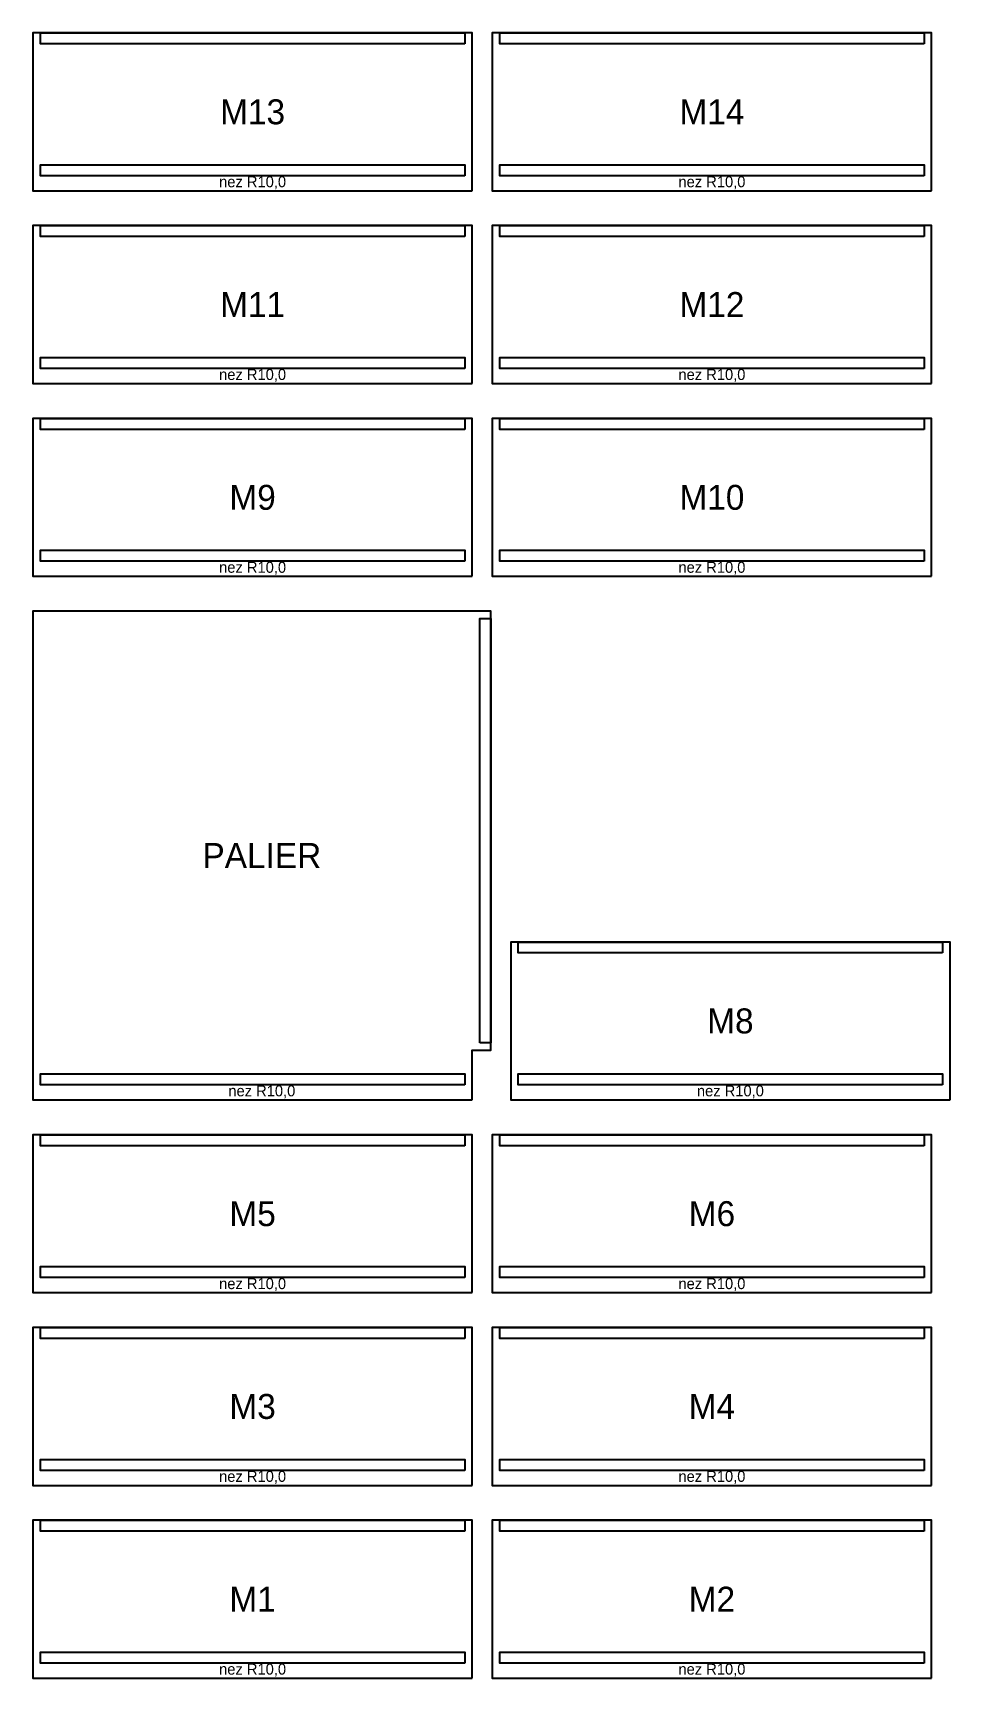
# Model space of a CAD drawing. Header units: millimetres. Extents: x 0 to 1837, y 0 to 3297.
import ezdxf
from ezdxf.enums import TextEntityAlignment as Align

# ---------------------------------------------------------------- set-up
doc = ezdxf.new("R2010")
doc.units = ezdxf.units.MM
for name, color, linetype in [('CM_DESSOUS', 4, 'CONTINUOUS'), ('CM_DESSUS', 5, 'CONTINUOUS'), ('DECOUPE', 7, 'CONTINUOUS'), ('TEXTE', 3, 'CONTINUOUS')]:
    doc.layers.add(name, color=color, linetype=linetype)

msp = doc.modelspace()

# ---------------------------------------------------------------- linework, layer by layer
at = {"layer": 'CM_DESSOUS'}
for points in [[(865, 3010.714), (15, 3010.714), (15, 3032.714), (865, 3032.714)], [(1785, 3010.714), (935, 3010.714), (935, 3032.714), (1785, 3032.714)], [(865, 2624.429), (15, 2624.429), (15, 2646.429), (865, 2646.429)], [(1785, 2624.429), (935, 2624.429), (935, 2646.429), (1785, 2646.429)], [(865, 2238.143), (15, 2238.143), (15, 2260.143), (865, 2260.143)], [(1785, 2238.143), (935, 2238.143), (935, 2260.143), (1785, 2260.143)], [(865, 1188.857), (15, 1188.857), (15, 1210.857), (865, 1210.857)], [(1822, 1188.857), (972, 1188.857), (972, 1210.857), (1822, 1210.857)], [(865, 802.571), (15, 802.571), (15, 824.571), (865, 824.571)], [(1785, 802.571), (935, 802.571), (935, 824.571), (1785, 824.571)], [(865, 416.286), (15, 416.286), (15, 438.286), (865, 438.286)], [(1785, 416.286), (935, 416.286), (935, 438.286), (1785, 438.286)], [(865, 30), (15, 30), (15, 52), (865, 52)], [(1785, 30), (935, 30), (935, 52), (1785, 52)]]:
    msp.add_lwpolyline(points, close=True, dxfattribs=at)
at = {"layer": 'CM_DESSUS'}
for points in [[(865, 3275), (15, 3275), (15, 3297), (865, 3297)], [(1785, 3275), (935, 3275), (935, 3297), (1785, 3297)], [(865, 2888.714), (15, 2888.714), (15, 2910.714), (865, 2910.714)], [(1785, 2888.714), (935, 2888.714), (935, 2910.714), (1785, 2910.714)], [(865, 2502.429), (15, 2502.429), (15, 2524.429), (865, 2524.429)], [(1785, 2502.429), (935, 2502.429), (935, 2524.429), (1785, 2524.429)], [(895, 1273.143), (895, 2123.143), (917, 2123.143), (917, 1273.143)], [(1822, 1453.143), (972, 1453.143), (972, 1475.143), (1822, 1475.143)], [(865, 1066.857), (15, 1066.857), (15, 1088.857), (865, 1088.857)], [(1785, 1066.857), (935, 1066.857), (935, 1088.857), (1785, 1088.857)], [(865, 680.571), (15, 680.571), (15, 702.571), (865, 702.571)], [(1785, 680.571), (935, 680.571), (935, 702.571), (1785, 702.571)], [(865, 294.286), (15, 294.286), (15, 316.286), (865, 316.286)], [(1785, 294.286), (935, 294.286), (935, 316.286), (1785, 316.286)]]:
    msp.add_lwpolyline(points, close=True, dxfattribs=at)
at = {"layer": 'DECOUPE'}
for points in [[(880, 2980.714), (880, 3297), (0, 3297), (0, 2980.714)], [(1800, 2980.714), (1800, 3245), (1800, 3297), (920, 3297), (920, 3245), (920, 2980.714)], [(880, 2594.429), (880, 2910.714), (0, 2910.714), (0, 2594.429)], [(1800, 2594.429), (1800, 2910.714), (920, 2910.714), (920, 2594.429)], [(880, 2208.143), (880, 2524.429), (0, 2524.429), (0, 2208.143)], [(1800, 2208.143), (1800, 2524.429), (920, 2524.429), (920, 2208.143)], [(880, 1158.857), (880, 1258.143), (917, 1258.143), (917, 2138.143), (0, 2138.143), (0, 1158.857)], [(1837, 1158.857), (1837, 1173.857), (1837, 1475.143), (957, 1475.143), (957, 1158.857)], [(880, 772.571), (880, 1088.857), (0, 1088.857), (0, 772.571)], [(1800, 772.571), (1800, 1088.857), (920, 1088.857), (920, 772.571)], [(880, 386.286), (880, 702.571), (0, 702.571), (0, 386.286)], [(1800, 386.286), (1800, 702.571), (920, 702.571), (920, 386.286)], [(880, 0), (880, 316.286), (0, 316.286), (0, 0)], [(1800, 0), (1800, 316.286), (920, 316.286), (920, 0)]]:
    msp.add_lwpolyline(points, close=True, dxfattribs=at)

# ---------------------------------------------------------------- texts
at = {"layer": 'TEXTE'}
for s, height, p in [('M13', 50, (440, 3138.857)), ('M14', 50, (1360, 3138.857)), ('nez R10,0', 22, (440, 2998.714)), ('nez R10,0', 22, (1360, 2998.714)), ('M11', 50, (440, 2752.571)), ('M12', 50, (1360, 2752.571)), ('nez R10,0', 22, (440, 2612.429)), ('nez R10,0', 22, (1360, 2612.429)), ('M9', 50, (440, 2366.286)), ('M10', 50, (1360, 2366.286)), ('nez R10,0', 22, (440, 2226.143)), ('nez R10,0', 22, (1360, 2226.143)), ('PALIER', 50, (458.5, 1648.5)), ('M8', 50, (1397, 1317)), ('nez R10,0', 22, (458.5, 1176.857)), ('nez R10,0', 22, (1397, 1176.857)), ('M6', 50, (1360, 930.714)), ('M5', 50, (440, 930.714)), ('nez R10,0', 22, (440, 790.571)), ('nez R10,0', 22, (1360, 790.571)), ('M3', 50, (440, 544.429)), ('M4', 50, (1360, 544.429)), ('nez R10,0', 22, (440, 404.286)), ('nez R10,0', 22, (1360, 404.286)), ('M1', 50, (440, 158.143)), ('M2', 50, (1360, 158.143)), ('nez R10,0', 22, (440, 18)), ('nez R10,0', 22, (1360, 18))]:
    msp.add_text(s, height=height, dxfattribs=at).set_placement(p, align=Align.MIDDLE_CENTER)

doc.saveas('drawing.dxf')
